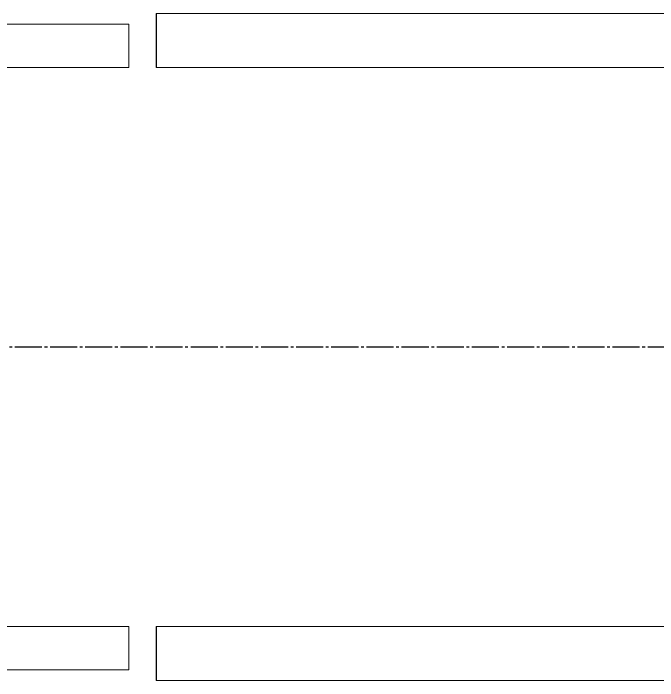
# Model space of a CAD drawing. Header units: millimetres. Extents: x -66983 to -34457, y -12173 to 8181.
# Drawn here: x -49364 to -48650, y -1105 to -365 of the extents above; entities that cross this region are included whole.
import ezdxf

# ---------------------------------------------------------------- set-up
doc = ezdxf.new("R2010")
doc.units = ezdxf.units.MM
doc.linetypes.add('EB_DASHDOT', pattern=[39, 30, -3, 3, -3])
for name, color, linetype, lineweight in [('01粗实线', 7, 'Continuous', 0), ('CAXA1', 1, 'EB_DASHDOT', 25), ('CAXA4', 4, 'Continuous', 25), ('guidao', 2, 'Continuous', 0)]:
    doc.layers.add(name, color=color, linetype=linetype, lineweight=lineweight)

# ---------------------------------------------------------------- blocks, each defined once
blk = doc.blocks.new('CAXBLOCK364')
at = {"layer": '01粗实线', "linetype": 'Continuous', "lineweight": 0}
for p, q in [((-17098.7, -65249.4), (-18598.7, -65249.4)), ((-17098.7, -65249.4), (-17098.7, -65297.4)), ((-17098.7, -65297.4), (-18538.7, -65297.4)), ((-17098.7, -65917.4), (-18538.7, -65917.4)), ((-17098.7, -65917.4), (-17098.7, -65965.4)), ((-17098.7, -65965.4), (-18598.7, -65965.4))]:
    blk.add_line(p, q, dxfattribs=at)

msp = doc.modelspace()

# ---------------------------------------------------------------- linework, layer by layer
at = {"layer": 'CAXA1', "linetype": 'EB_DASHDOT', "lineweight": 25}
msp.add_line((-52014.6, -734.86), (-46195.12, -734.86), dxfattribs=at)
at = {"layer": 'CAXA4', "linetype": 'Continuous', "lineweight": 25}
for p, q in [((-49206.08, -364.86), (-49206.08, -424.86)), ((-49206.08, -1044.86), (-49206.08, -1104.86))]:
    msp.add_line(p, q, dxfattribs=at)
at = {"layer": 'guidao', "linetype": 'Continuous', "lineweight": 0}
for p, q in [((-46206.77, -364.86), (-49206.08, -364.86)), ((-46212.75, -424.86), (-49206.08, -424.86)), ((-46107.06, -1044.86), (-49206.08, -1044.86)), ((-46083.95, -1104.86), (-49206.08, -1104.86))]:
    msp.add_line(p, q, dxfattribs=at)

# ---------------------------------------------------------------- block references
at = {"layer": 'CAXA4', "linetype": 'Continuous', "lineweight": 25}
msp.add_blockref('CAXBLOCK364', (-32137.38, 64872.54), dxfattribs=at)

doc.saveas('drawing.dxf')
